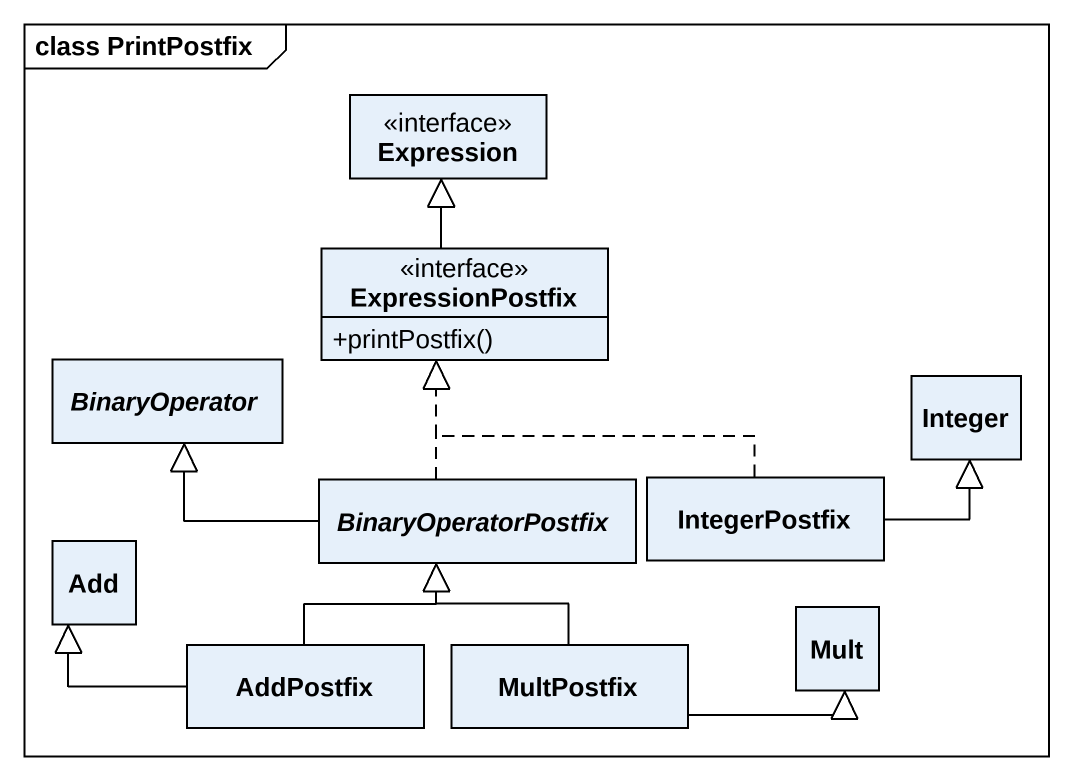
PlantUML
@startuml
mainframe class PrintPostfix
hide circle
hide empty members
skinparam classAttributeIconSize 0
interface Expression
interface ExpressionPostfix {
  +printPostfix()
}
abstract class BinaryOperator
class Integer
class Add
abstract class BinaryOperatorPostfix
class IntegerPostfix
class AddPostfix
class MultPostfix
class Mult
ExpressionPostfix -up-|> Expression
BinaryOperatorPostfix .up.|> ExpressionPostfix
BinaryOperatorPostfix -left-|> BinaryOperator
IntegerPostfix .up.|> ExpressionPostfix
IntegerPostfix -right-|> Integer
AddPostfix -left-|> Add
AddPostfix -up-|> BinaryOperatorPostfix
MultPostfix -up-|> BinaryOperatorPostfix
MultPostfix -right-|> Mult
@enduml
